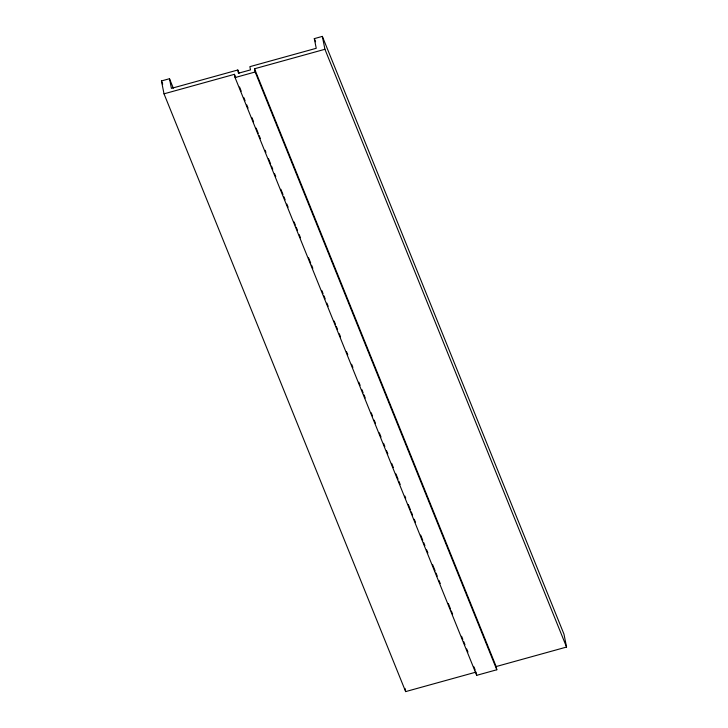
<?xml version="1.0" encoding="UTF-8"?>
<svg xmlns="http://www.w3.org/2000/svg" width="728" height="728" viewBox="0 0 728 728"><rect width="100%" height="100%" fill="white"/><g stroke="black" fill="none" stroke-linecap="round" stroke-linejoin="round"><path stroke-width="1.09" d="M496.159 666.548L566.557 647.055L324.925 49.286L254.527 68.769L496.159 666.548L496.805 669.769L476.685 675.329L476.048 672.108L405.651 691.6L164.018 93.83L161.443 80.945L169.488 78.715L173.328 88.206M169.488 78.715L171.417 88.379L237.792 70.006L238.438 73.228L250.505 69.888L249.859 66.667L316.243 48.294L314.305 38.63L322.349 36.4L563.982 634.17L566.557 647.055M164.018 93.83L234.416 74.338L235.69 77.505M234.416 74.338L235.062 77.559L255.173 71.99L496.805 669.769M314.305 38.63L315.588 41.787M237.792 70.006L239.075 73.173M239.53 86.996L241.232 91.209M243.789 97.534L245.072 100.701M246.774 104.914L248.057 108.081M251.888 117.563L253.59 121.785M256.147 128.11L258.276 133.379M259.132 135.49L260.415 138.648M265.101 150.25L265.947 152.361M268.505 158.686L270.643 163.955M271.489 166.066L272.773 169.224M274.474 173.446L275.748 176.604M280.862 189.253L283.001 194.531M283.847 196.633L285.13 199.8M286.832 204.013L288.115 207.18M294.076 221.94L295.359 225.098M296.205 227.209L297.488 230.376M299.19 234.589L300.473 237.756M308.563 257.785L310.701 263.054M311.548 265.165L312.831 268.323M321.776 290.463L323.059 293.63M323.905 295.741L325.189 298.899M326.89 303.121L328.173 306.279M334.134 321.039L335.417 324.206M336.263 326.308L337.546 329.475M339.248 333.688L340.531 336.855M346.492 351.615L347.775 354.773M351.606 364.264L352.889 367.431M358.849 382.191L360.132 385.349M361.834 389.571L363.117 392.729M363.964 394.84L365.247 397.998M371.207 412.758L372.49 415.925M374.192 420.138L375.475 423.305M379.306 432.796L381.017 437.009M383.574 443.334L384.848 446.501M386.55 450.714L387.833 453.881M391.664 463.363L393.375 467.585M395.932 473.91L398.061 479.179M398.908 481.29L400.191 484.448M404.877 496.05L405.733 498.161M408.29 504.486L410.419 509.755M411.265 511.866L412.549 515.024M414.25 519.246L415.533 522.404M420.648 535.053L422.777 540.331M423.632 542.433L424.906 545.6M426.608 549.813L427.891 552.98M432.578 564.573L435.135 570.898M435.99 573.009L437.264 576.176M438.966 580.389L440.249 583.556M448.348 603.585L450.477 608.854M451.333 610.965L452.607 614.132M461.552 636.263L462.835 639.43M463.691 641.541L464.964 644.699M466.666 648.921L467.949 652.079M473.919 666.839L475.193 670.006M235.062 77.559L476.685 675.329M161.443 80.945L162.717 84.111M322.349 36.4L324.925 49.286M405.005 688.379L405.651 691.6M254.527 68.769L255.173 71.99"/></g></svg>
